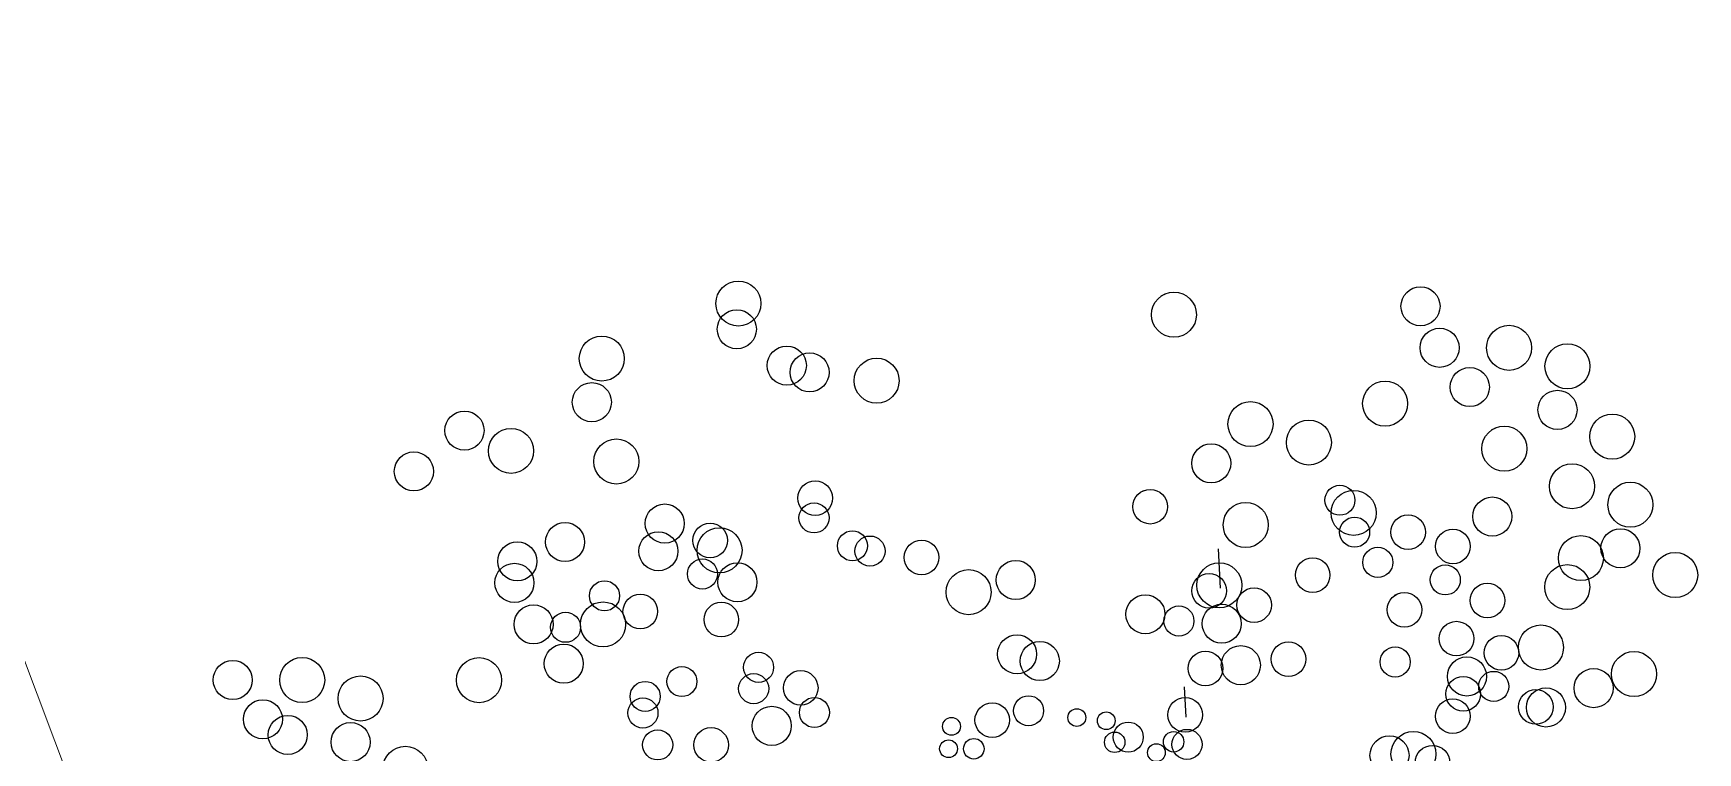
# Model space of a CAD drawing. Header units: millimetres. Extents: x 441156 to 441876, y 4514765 to 4515211.
# Drawn here: x 441562.407 to 441563.72, y 4514836.308 to 4514836.875 of the extents above; entities that cross this region are included whole.
import ezdxf

# ---------------------------------------------------------------- set-up
doc = ezdxf.new("R2010")
doc.units = ezdxf.units.MM
doc.linetypes.add('HIDDEN', pattern=[0.375, 0.25, -0.125])
doc.layers.add('01_piscinas', color=254, linetype='Continuous')
doc.layers.add('INGIN ELECTRICIDAD ALUMBRADO', color=120, linetype='HIDDEN')

msp = doc.modelspace()

# ---------------------------------------------------------------- linework, layer by layer
at = {"layer": '01_piscinas'}
for p, q in [((441563.29663248, 4514836.66851354, 0.00000097), (441563.29996994, 4514836.66996042, 0.00000097)), ((441563.55721561, 4514836.56290737, 0.00000097), (441563.56055308, 4514836.56435426, 0.00000097)), ((441563.28026708, 4514836.51374961, 0.00000097), (441563.28283437, 4514836.5148626, 0.00000097)), ((441563.34343835, 4514836.43800213, 0.00000097), (441563.34190851, 4514836.46896673, 0.00000097)), ((441563.48071565, 4514836.43251409, 0.00000097), (441563.48328293, 4514836.43362708, 0.00000097)), ((441563.3162716, 4514836.33643315, 0.00000097), (441563.3150948, 4514836.36025207, 0.00000097))]:
    msp.add_line(p, q, dxfattribs=at)
for centre, radius in [((441562.96316041, 4514836.66231651, 0.00000097), 0.01775907), ((441563.50113953, 4514836.66014017, 0.00000097), 0.01541533), ((441563.3066653, 4514836.65354429, 0.00000097), 0.01775907), ((441562.96191239, 4514836.64204172, 0.00000097), 0.01541533), ((441562.85541972, 4514836.61893426, 0.00000097), 0.01775907), ((441563.51623108, 4514836.62743917, 0.00000097), 0.01541533), ((441563.57099557, 4514836.62740863, 0.00000097), 0.01775907), ((441563.00134553, 4514836.61341865, 0.00000097), 0.01541533), ((441563.01932271, 4514836.60807948, 0.00000097), 0.01541533), ((441563.6170359, 4514836.61285593, 0.00000097), 0.01775907), ((441563.07215941, 4514836.60151878, 0.00000097), 0.01775907), ((441563.5400273, 4514836.59649171, 0.00000097), 0.01541533), ((441562.84756451, 4514836.58458911, 0.00000097), 0.01541533), ((441563.47320511, 4514836.583456, 0.00000097), 0.01775907), ((441563.36705399, 4514836.56732191, 0.00000097), 0.01775907), ((441563.60918069, 4514836.57851078, 0.00000097), 0.01541533), ((441562.74710516, 4514836.56221556, 0.00000097), 0.01541533), ((441563.41309432, 4514836.5527692, 0.00000097), 0.01775907), ((441563.6523684, 4514836.55742656, 0.00000097), 0.01775907), ((441562.78383063, 4514836.54618838, 0.00000097), 0.01775907), ((441563.56724843, 4514836.54793812, 0.00000097), 0.01775907), ((441562.70720519, 4514836.53000949, 0.00000097), 0.01541533), ((441562.86689709, 4514836.5378268, 0.00000097), 0.01775907), ((441563.33608572, 4514836.53640499, 0.00000097), 0.01541533), ((441563.62064753, 4514836.51833239, 0.00000097), 0.01775907), ((441563.02375011, 4514836.50898266, 0.00000097), 0.01366082), ((441563.4375802, 4514836.50730856, 0.00000097), 0.01185795), ((441563.66668786, 4514836.50377969, 0.00000097), 0.01775907), ((441562.90508221, 4514836.48892895, 0.00000097), 0.01541533), ((441563.0227901, 4514836.49338667, 0.00000097), 0.01185795), ((441563.28798464, 4514836.5022348, 0.00000097), 0.01366082), ((441563.36330685, 4514836.4878514, 0.00000097), 0.01775907), ((441563.44842682, 4514836.49733983, 0.00000097), 0.01775907), ((441563.55778108, 4514836.49444728, 0.00000097), 0.01541533), ((441563.44918909, 4514836.48215394, 0.00000097), 0.01185795), ((441563.49131562, 4514836.48213045, 0.00000097), 0.01366082), ((441562.82642448, 4514836.47438347, 0.00000097), 0.01541533), ((441562.90003026, 4514836.46712268, 0.00000097), 0.01541533), ((441562.94087265, 4514836.4756117, 0.00000097), 0.01366082), ((441562.94826992, 4514836.46784473, 0.00000097), 0.01775907), ((441563.05312328, 4514836.47136893, 0.00000097), 0.01185795), ((441563.06695188, 4514836.46726188, 0.00000097), 0.01185795), ((441563.52673126, 4514836.47093607, 0.00000097), 0.01366082), ((441563.62763712, 4514836.46171574, 0.00000097), 0.01775907), ((441563.65883265, 4514836.46943454, 0.00000097), 0.01541533), ((441562.78880862, 4514836.45914701, 0.00000097), 0.01541533), ((441563.1075955, 4514836.46221518, 0.00000097), 0.01366082), ((441563.46749387, 4514836.45834821, 0.00000097), 0.01185795), ((441563.70202036, 4514836.44835032, 0.00000097), 0.01775907), ((441562.78652451, 4514836.4421774, 0.00000097), 0.01541533), ((441562.93483018, 4514836.44919236, 0.00000097), 0.01185795), ((441562.96238621, 4514836.44266654, 0.00000097), 0.01541533), ((441563.14472636, 4514836.43484702, 0.00000097), 0.01775907), ((441563.18192873, 4514836.44444348, 0.00000097), 0.01541533), ((441563.34252348, 4514836.44026464, 0.00000097), 0.01775907), ((441563.41609218, 4514836.44832073, 0.00000097), 0.01366082), ((441563.52068879, 4514836.44451672, 0.00000097), 0.01185795), ((441563.61690039, 4514836.43886188, 0.00000097), 0.01775907), ((441562.85755376, 4514836.43198193, 0.00000097), 0.01185795), ((441563.33443748, 4514836.43590989, 0.00000097), 0.01366082), ((441563.36985312, 4514836.42471551, 0.00000097), 0.01366082), ((441563.5539101, 4514836.42829809, 0.00000097), 0.01366082), ((441562.85638055, 4514836.40944587, 0.00000097), 0.01775907), ((441562.88580412, 4514836.41965333, 0.00000097), 0.01366082), ((441562.9497014, 4514836.41322135, 0.00000097), 0.01366082), ((441563.28412727, 4514836.41743809, 0.00000097), 0.01541533), ((441563.3443337, 4514836.41000446, 0.00000097), 0.01541533), ((441563.4884332, 4514836.42099929, 0.00000097), 0.01366082), ((441562.80161606, 4514836.4094764, 0.00000097), 0.01541533), ((441562.82686148, 4514836.40720803, 0.00000097), 0.01185795), ((441563.31061573, 4514836.41212765, 0.00000097), 0.01185795), ((441563.52950943, 4514836.39822565, 0.00000097), 0.01366082), ((441563.18291147, 4514836.38594917, 0.00000097), 0.01541533), ((441563.56492507, 4514836.38703126, 0.00000097), 0.01366082), ((441563.59611701, 4514836.39127512, 0.00000097), 0.01775907), ((441562.82541228, 4514836.37852894, 0.00000097), 0.01541533), ((441562.97907457, 4514836.37560762, 0.00000097), 0.01185795), ((441563.20088865, 4514836.38061, 0.00000097), 0.01541533), ((441563.33155507, 4514836.37477873, 0.00000097), 0.01366082), ((441563.35942525, 4514836.37730346, 0.00000097), 0.01541533), ((441563.39703197, 4514836.38207753, 0.00000097), 0.01366082), ((441563.48115063, 4514836.37985248, 0.00000097), 0.01185795), ((441563.66952984, 4514836.37032284, 0.00000097), 0.01775907), ((441562.56434903, 4514836.36562847, 0.00000097), 0.01541533), ((441562.61911352, 4514836.36559793, 0.00000097), 0.01775907), ((441562.75859009, 4514836.36549323, 0.00000097), 0.01775907), ((441562.91856863, 4514836.36441879, 0.00000097), 0.01185795), ((441563.01229588, 4514836.35938899, 0.00000097), 0.01366082), ((441563.53772081, 4514836.36844858, 0.00000097), 0.01541533), ((441563.5588826, 4514836.36061192, 0.00000097), 0.01185795), ((441563.63769263, 4514836.3592289, 0.00000097), 0.01541533), ((441562.66515385, 4514836.35104523, 0.00000097), 0.01775907), ((441562.88963335, 4514836.35269843, 0.00000097), 0.01185795), ((441562.97518846, 4514836.35883357, 0.00000097), 0.01185795), ((441563.53488604, 4514836.35467438, 0.00000097), 0.01366082), ((441563.60007676, 4514836.34399243, 0.00000097), 0.01541533), ((441562.58814524, 4514836.33468101, 0.00000097), 0.01541533), ((441562.88787634, 4514836.33964489, 0.00000097), 0.01185795), ((441563.02315457, 4514836.34002115, 0.00000097), 0.01185795), ((441563.16341622, 4514836.33400614, 0.00000097), 0.01366082), ((441563.19203343, 4514836.34138802, 0.00000097), 0.01185795), ((441563.31556785, 4514836.33817353, 0.00000097), 0.01366082), ((441563.52662702, 4514836.33709449, 0.00000097), 0.01366082), ((441563.59210392, 4514836.34439329, 0.00000097), 0.01366082), ((441562.60772902, 4514836.32235118, 0.00000097), 0.01541533), ((441562.98948554, 4514836.32952207, 0.00000097), 0.01541533), ((441563.13121769, 4514836.32909494, 0.00000097), 0.00701654), ((441563.2301023, 4514836.33602274, 0.00000097), 0.00701654), ((441563.25330971, 4514836.33354645, 0.00000097), 0.00701654), ((441562.65729863, 4514836.31670008, 0.00000097), 0.01541533), ((441562.89948523, 4514836.31449028, 0.00000097), 0.01185795), ((441562.94161176, 4514836.31446678, 0.00000097), 0.01366082), ((441563.25997147, 4514836.31656795, 0.00000097), 0.00808333), ((441563.2706477, 4514836.32061465, 0.00000097), 0.01185795), ((441563.30642584, 4514836.31694027, 0.00000097), 0.00808333), ((441563.31696033, 4514836.31489647, 0.00000097), 0.01185795), ((441563.47669482, 4514836.30626701, 0.00000097), 0.01541533), ((441563.49556257, 4514836.30729085, 0.00000097), 0.01775907), ((441562.70048634, 4514836.29561586, 0.00000097), 0.01775907), ((441563.12891606, 4514836.31147563, 0.00000097), 0.00701654), ((441563.14883387, 4514836.3114591, 0.00000097), 0.00808333), ((441563.29284361, 4514836.30841445, 0.00000097), 0.00701654), ((441563.5106398, 4514836.30048929, 0.00000097), 0.01366082)]:
    msp.add_circle(centre, radius, dxfattribs=at)
at = {"layer": 'INGIN ELECTRICIDAD ALUMBRADO', "color": 86, "lineweight": 13, "elevation": 0.00000131}
msp.add_lwpolyline([(441562.99736746, 4514834.79020219), (441561.72832095, 4514838.17082134)], dxfattribs=at)

doc.saveas('drawing.dxf')
